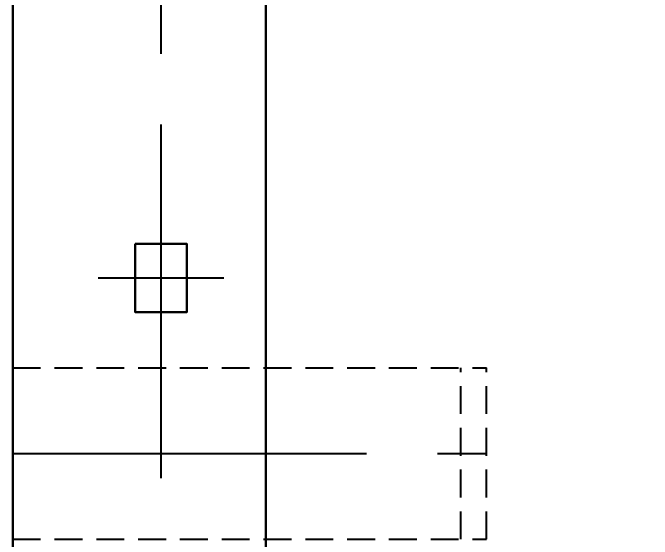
# Model space of a CAD drawing. Header units: millimetres. Extents: x 126854 to 137041, y -144259 to -137812.
# Drawn here: x 131665.1 to 131814.2, y -140005.9 to -139883 of the extents above; entities that cross this region are included whole.
import ezdxf

# ---------------------------------------------------------------- set-up
doc = ezdxf.new("R2010")
doc.units = ezdxf.units.MM
doc.header["$LTSCALE"] = 13
doc.linetypes.add('CENTERX2', pattern=[101.6, 63.5, -12.7, 12.7, -12.7])
doc.linetypes.add('DASHED', pattern=[0.75, 0.5, -0.25])
for name, color, linetype in [('1', 4, 'Continuous'), ('4虚线层', 6, 'DASHED'), ('粗实线', 4, 'Continuous')]:
    doc.layers.add(name, color=color, linetype=linetype)
doc.layers.add('标注、文本', color=3, linetype='Continuous', lineweight=25)
doc.styles.get("Standard").update_dxf_attribs({"font": 'gbenor.shx', "bigfont": 'gbcbig.shx'})
doc.dimstyles.new('1-15', dxfattribs={"dimscale": 20, "dimtxt": 3.5, "dimasz": 2, "dimexe": 1.5, "dimexo": 0.5, "dimgap": 0.5, "dimtad": 1, "dimtoh": 1, "dimdec": 1, "dimdsep": 46, "dimtxsty": 'Standard', "dimcen": 2.5, "dimclrd": 3, "dimclre": 3, "dimclrt": 3, "dimadec": 0, "dimazin": 2, "dimtfac": 1, "dimtdec": 1, "dimtmove": 0, "dimatfit": 2, "dimfxl": 1, "dimarcsym": 0})

# ---------------------------------------------------------------- blocks, each defined once
blk = doc.blocks.new('*D117')
at = {"layer": 'Defpoints', "color": 0, "lineweight": 30}
for p in [(132184.06, -138635.95), (131766.65, -140485.95), (132471.28, -140485.95)]:
    blk.add_point(p, dxfattribs=at)
at = {"layer": '标注、文本', "color": 3, "lineweight": -2}
for p, q in [((132194.06, -138635.95), (132501.28, -138635.95)), ((132471.28, -138675.95), (132471.28, -140445.95)), ((131776.65, -140485.95), (132501.28, -140485.95))]:
    blk.add_line(p, q, dxfattribs=at)
at = {"layer": '标注、文本', "color": 3, "lineweight": 30}
for points in [[(132464.62, -138675.95), (132477.95, -138675.95), (132471.28, -138635.95)], [(132464.62, -140445.95), (132477.95, -140445.95), (132471.28, -140485.95)]]:
    blk.add_solid(points, dxfattribs=at)
at = {"layer": '标注、文本', "color": 3, "insert": (132426.28, -139560.95), "char_height": 70, "attachment_point": 5, "rotation": 90}
blk.add_mtext('1850', dxfattribs=at)
blk = doc.blocks.new('A$C58981FD2')
at = {"layer": '1', "color": 1, "linetype": 'CENTERX2', "lineweight": -3, "ltscale": 0.1}
blk.add_line((0, 20), (110.5, 20), dxfattribs=at)
at = {"layer": '4虚线层'}
for p, q in [((0, 40), (110.5, 40)), ((104.5, 0), (104.5, 40)), ((110.5, 0), (110.5, 40)), ((0, 0), (110.5, 0))]:
    blk.add_line(p, q, dxfattribs=at)

msp = doc.modelspace()

# ---------------------------------------------------------------- linework, layer by layer
at = {"layer": '1', "color": 1, "linetype": 'CENTERX2', "lineweight": -3, "ltscale": 0.1}
for p, q in [((131699.642, -140387.948), (131699.642, -138665.948)), ((131699.642, -140387.948), (131699.642, -138665.948)), ((131684.996, -139944.953), (131714.288, -139944.953))]:
    msp.add_line(p, q, dxfattribs=at)
at = {"layer": '粗实线', "lineweight": 30}
for p, q in [((131724.061, -140385.948), (131724.061, -138665.948)), ((131665.061, -138671.948), (131665.061, -140377.948))]:
    msp.add_line(p, q, dxfattribs=at)
msp.add_lwpolyline([(131693.642, -139936.953), (131705.642, -139936.953), (131705.642, -139952.953), (131693.642, -139952.953)], close=True, dxfattribs=at)

# ---------------------------------------------------------------- block references
at = {"layer": '标注、文本'}
msp.add_blockref('A$C58981FD2', (131665.061, -140005.948), dxfattribs=at)

# ---------------------------------------------------------------- dimensions: what is measured, and where the dimension line sits
dim = msp.add_linear_dim(base=(132471.282, -140485.948), p1=(132184.061, -138635.948), p2=(131766.655, -140485.948), angle=90, dimstyle='1-15', dxfattribs=at)
dim.commit()
dim.dimension.update_dxf_attribs({"geometry": '*D117', "text_midpoint": (132426.282, -139560.948)})

doc.saveas('drawing.dxf')
